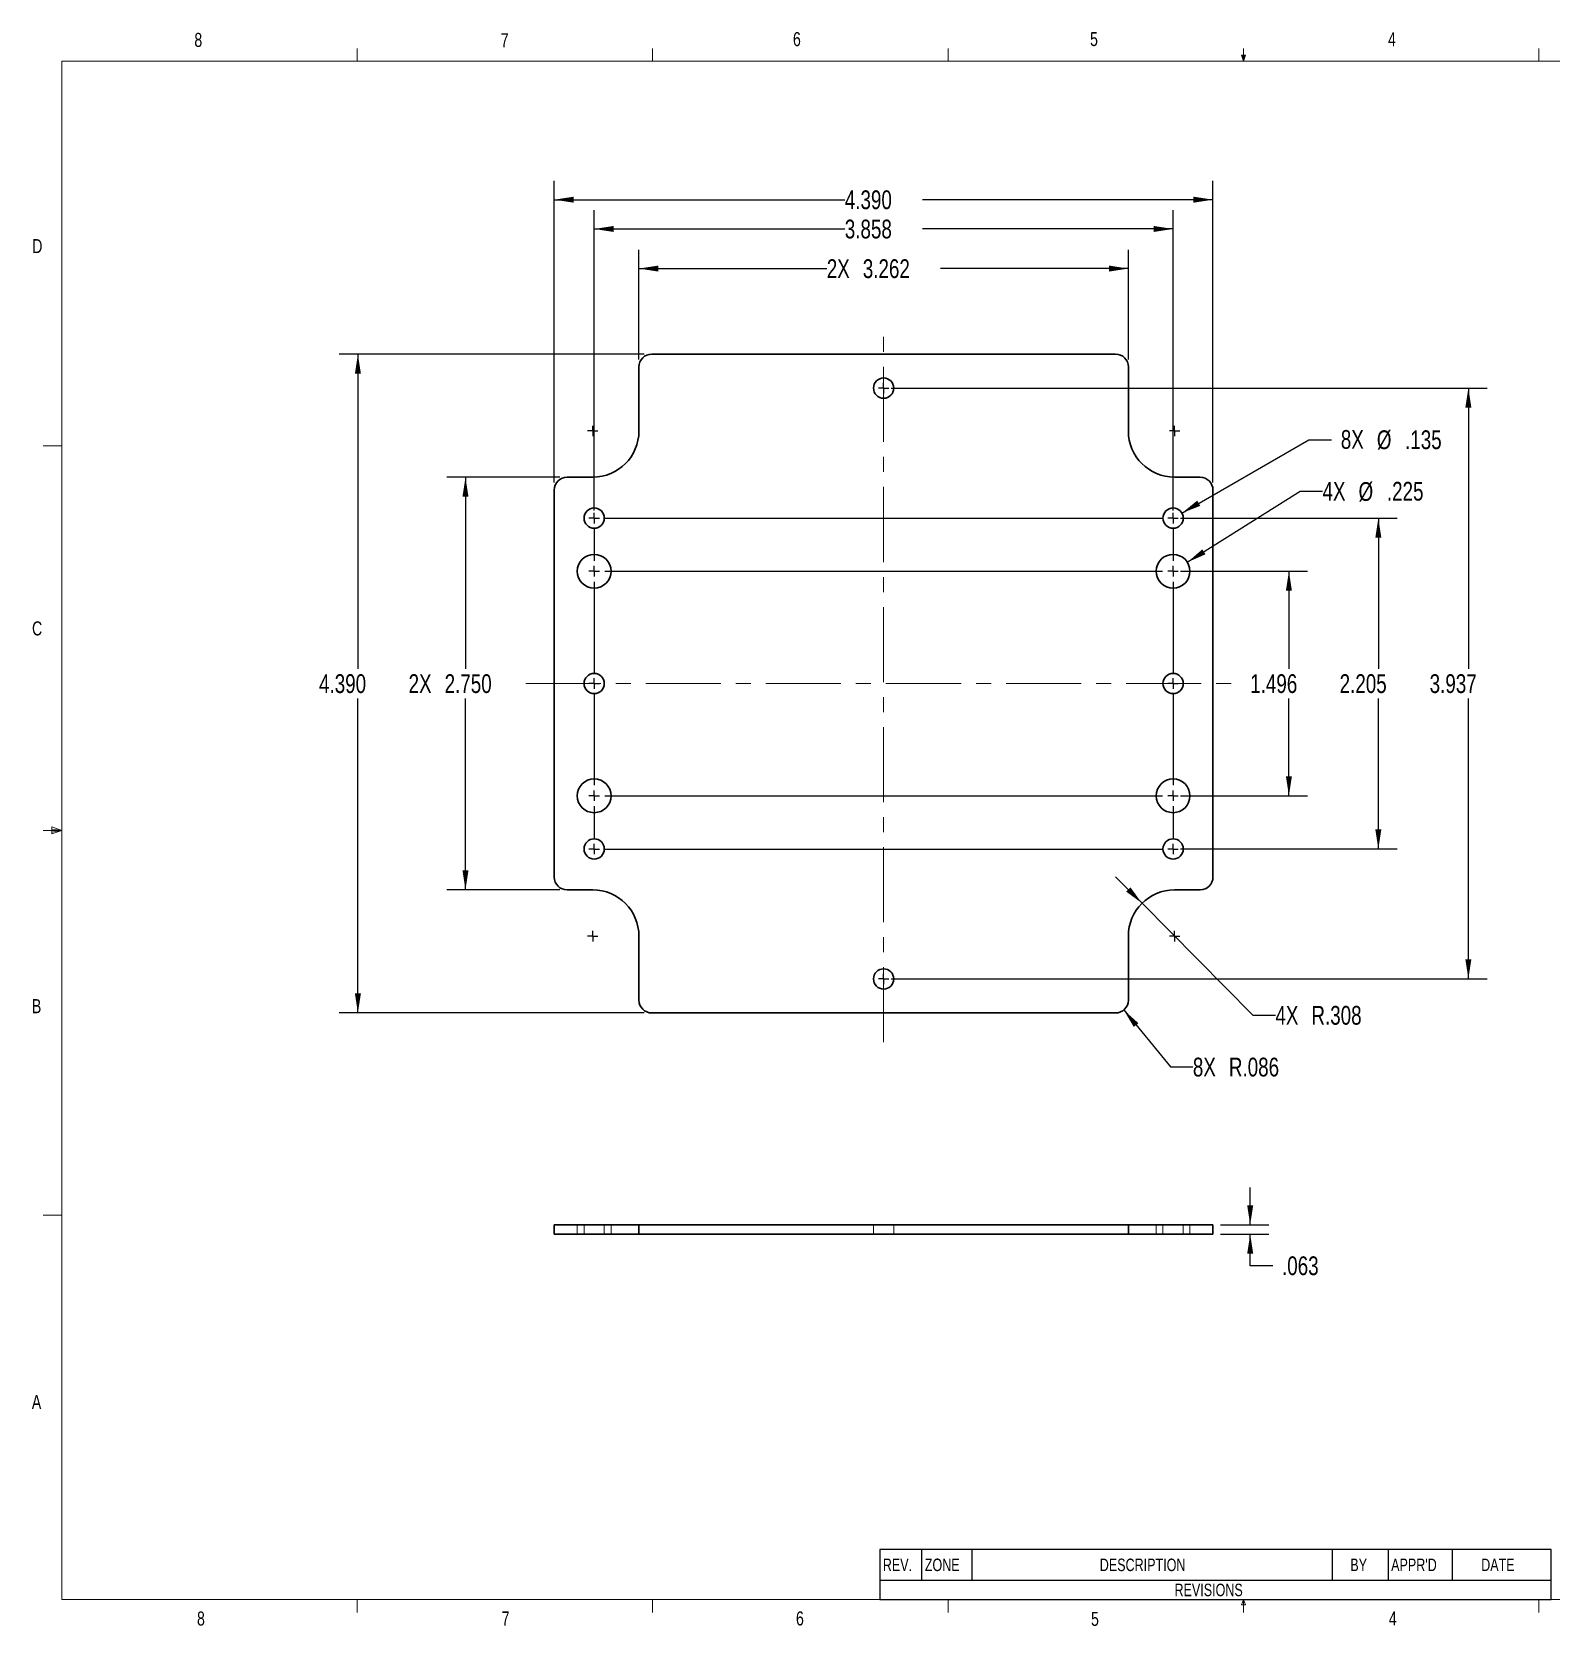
# Model space of a CAD drawing. Header units: inches. Extents: x 0.4 to 16.6, y 0.2 to 10.8.
# Drawn here: x 0.43 to 10.55, y 0.22 to 10.84 of the extents above; entities that cross this region are included whole.
import ezdxf

# ---------------------------------------------------------------- set-up
doc = ezdxf.new("R2010")
doc.units = ezdxf.units.IN
doc.header["$MEASUREMENT"] = 0
doc.linetypes.add('CENTERX2', pattern=[0.8, 0.5, -0.1, 0.1, -0.1])
doc.linetypes.add('HIDDEN', pattern=[0.075, 0.05, -0.025])
doc.layers.add('SLD-0', color=7, linetype='Continuous')
doc.styles.add('SLDTEXTSTYLE1', font='TXT', dxfattribs={"width": 0.75})
doc.dimstyles.new('SLDDIMSTYLE0', dxfattribs={"dimtxt": 0.125, "dimasz": 0.13, "dimexe": 0, "dimexo": 0.0625, "dimgap": 0.03125, "dimtad": 0, "dimtih": 1, "dimtoh": 1, "dimdec": 3, "dimrnd": 1e-09, "dimzin": 12, "dimdsep": 46, "dimtxsty": 'SLDTEXTSTYLE1', "dimsah": 1, "dimcen": 0, "dimadec": 0, "dimazin": 3, "dimtfac": 1, "dimtdec": 3, "dimtofl": 0, "dimtmove": 0, "dimatfit": 3, "dimfxl": 0, "dimfrac": 2, "dimtolj": 1, "dimtzin": 12, "dimarcsym": 0})
doc.dimstyles.new('SLDDIMSTYLE1', dxfattribs={"dimtxt": 0.125, "dimasz": 0.13, "dimexe": 0, "dimexo": 0.0625, "dimgap": 0.03125, "dimtad": 0, "dimtih": 1, "dimtoh": 1, "dimdec": 3, "dimrnd": 1e-09, "dimzin": 4, "dimdsep": 46, "dimtxsty": 'SLDTEXTSTYLE1', "dimsah": 1, "dimcen": 0.09, "dimadec": 0, "dimazin": 1, "dimtfac": 1, "dimtdec": 3, "dimtofl": 0, "dimtmove": 0, "dimatfit": 3, "dimfxl": 0, "dimfrac": 2, "dimtolj": 1, "dimtzin": 12, "dimarcsym": 0})
doc.dimstyles.new('SLDDIMSTYLE2', dxfattribs={"dimtxt": 0.125, "dimasz": 0.13, "dimexe": 0, "dimexo": 0.0625, "dimgap": 0.03125, "dimtad": 0, "dimtih": 1, "dimtoh": 1, "dimdec": 3, "dimrnd": 1e-09, "dimzin": 12, "dimdsep": 46, "dimtxsty": 'SLDTEXTSTYLE1', "dimsah": 1, "dimcen": 0.09, "dimadec": 0, "dimazin": 3, "dimtfac": 1, "dimtdec": 3, "dimtofl": 0, "dimtmove": 0, "dimatfit": 3, "dimfxl": 0, "dimfrac": 2, "dimtolj": 1, "dimtzin": 12, "dimarcsym": 0})
doc.dimstyles.new('SLDDIMSTYLE3', dxfattribs={"dimtxt": 0.125, "dimasz": 0.13, "dimexe": 0, "dimexo": 0.0625, "dimgap": 0.03125, "dimtad": 0, "dimtih": 1, "dimtoh": 1, "dimdec": 3, "dimrnd": 1e-09, "dimzin": 12, "dimdsep": 46, "dimtxsty": 'SLDTEXTSTYLE1', "dimsah": 1, "dimcen": 0, "dimadec": 0, "dimazin": 3, "dimtfac": 1, "dimtdec": 3, "dimtofl": 0, "dimtmove": 0, "dimatfit": 3, "dimfxl": 0, "dimfrac": 2, "dimtolj": 1, "dimtzin": 12, "dimarcsym": 0})
doc.dimstyles.new('SLDDIMSTYLE4', dxfattribs={"dimtxt": 0.125, "dimasz": 0.13, "dimexe": 0, "dimexo": 0.0625, "dimgap": 0.03125, "dimtad": 0, "dimtih": 1, "dimtoh": 1, "dimdec": 3, "dimrnd": 1e-09, "dimzin": 12, "dimdsep": 46, "dimtxsty": 'SLDTEXTSTYLE1', "dimsah": 1, "dimcen": 0, "dimadec": 0, "dimazin": 3, "dimtfac": 1, "dimtdec": 3, "dimtofl": 0, "dimtmove": 1, "dimatfit": 3, "dimfxl": 0, "dimfrac": 2, "dimtolj": 1, "dimtzin": 12, "dimarcsym": 0})
doc.dimstyles.new('SLDDIMSTYLE5', dxfattribs={"dimtxt": 0.125, "dimasz": 0.13, "dimexe": 0, "dimexo": 0.0625, "dimgap": 0.03125, "dimtad": 0, "dimtih": 1, "dimtoh": 1, "dimdec": 3, "dimrnd": 1e-09, "dimzin": 12, "dimdsep": 46, "dimtxsty": 'SLDTEXTSTYLE1', "dimsah": 1, "dimcen": 0, "dimadec": 0, "dimazin": 3, "dimtfac": 1, "dimtdec": 3, "dimtofl": 0, "dimtmove": 0, "dimatfit": 3, "dimfxl": 0, "dimfrac": 2, "dimtolj": 1, "dimtzin": 12, "dimarcsym": 0})
doc.dimstyles.new('SLDDIMSTYLE6', dxfattribs={"dimtxt": 0.125, "dimasz": 0.13, "dimexe": 0, "dimexo": 0.0625, "dimgap": 0.03125, "dimtad": 0, "dimtih": 1, "dimtoh": 1, "dimdec": 3, "dimrnd": 1e-09, "dimzin": 12, "dimdsep": 46, "dimtxsty": 'SLDTEXTSTYLE1', "dimsah": 1, "dimcen": 0.09, "dimadec": 0, "dimazin": 3, "dimtfac": 1, "dimtdec": 3, "dimtmove": 0, "dimatfit": 0, "dimfxl": 0, "dimfrac": 2, "dimtolj": 1, "dimtzin": 12, "dimarcsym": 0})

# ---------------------------------------------------------------- blocks, each defined once
blk = doc.blocks.new('SW_TABLEANNOTATION_0')
at = {"layer": 'SLD-0', "color": 0}
for p, q in [((0, 0), (0, -0.333)), ((4.475, 0), (0, 0)), ((0.278, 0), (0.278, -0.204)), ((0.615, 0), (0.615, -0.204)), ((3.015, 0), (3.015, -0.204)), ((3.388, 0), (3.388, -0.204)), ((3.816, 0), (3.816, -0.204)), ((4.475, -0.333), (4.475, 0)), ((0, -0.204), (4.475, -0.204)), ((0, -0.333), (4.475, -0.333))]:
    blk.add_line(p, q, dxfattribs=at)
at = {"layer": 'SLD-0', "color": 0, "attachment_point": 1, "style": 'SLDTEXTSTYLE1'}
for s, insert, char_height in [('REV.', (0.021, -0.06), 0.0833), ('ZONE', (0.301, -0.06), 0.0833), ('DESCRIPTION', (1.467, -0.06), 0.08333), ('BY', (3.137, -0.06), 0.0833), ("APPR'D", (3.409, -0.06), 0.0833), ('DATE', (4.009, -0.06), 0.0833), ('REVISIONS', (1.965, -0.227), 0.0833)]:
    blk.add_mtext(s, dxfattribs=dict(at, insert=insert, char_height=char_height))
blk = doc.blocks.new('_D')
at = {"layer": 'SLD-0'}
for p, q in [((8.091, 7.632), (8.937, 8.121)), ((8.937, 8.121), (9.087, 8.121))]:
    blk.add_line(p, q, dxfattribs=at)
blk.add_solid([(8.091, 7.632), (8.213, 7.68), (8.193, 7.715)], dxfattribs=at)
at = {"layer": 'SLD-0', "char_height": 0.125, "attachment_point": 1, "style": 'SLDTEXTSTYLE1'}
for s, insert in [('8X', (9.15, 8.185)), ('%%c', (9.39, 8.183)), ('.135', (9.578, 8.183))]:
    blk.add_mtext(s, dxfattribs=dict(at, insert=insert))
blk = doc.blocks.new('_D_1')
at = {"layer": 'SLD-0'}
for p, q in [((3.908, 7.836), (3.908, 9.845)), ((8.298, 7.836), (8.298, 9.845)), ((3.908, 9.72), (5.844, 9.72)), ((8.298, 9.72), (6.362, 9.72))]:
    blk.add_line(p, q, dxfattribs=at)
for points in [[(3.908, 9.72), (4.038, 9.7), (4.038, 9.74)], [(8.298, 9.72), (8.168, 9.74), (8.168, 9.7)]]:
    blk.add_solid(points, dxfattribs=at)
at = {"layer": 'SLD-0', "insert": (5.844, 9.782, -0.027), "char_height": 0.125, "attachment_point": 1, "style": 'SLDTEXTSTYLE1'}
blk.add_mtext('4.390', dxfattribs=at)
blk = doc.blocks.new('_D_2')
at = {"layer": 'SLD-0'}
for p, q in [((4.508, 8.691), (2.474, 8.691)), ((2.599, 8.691), (2.599, 6.595)), ((2.599, 4.301), (2.599, 6.397)), ((4.508, 4.301), (2.474, 4.301))]:
    blk.add_line(p, q, dxfattribs=at)
for points in [[(2.599, 8.691), (2.579, 8.561), (2.619, 8.561)], [(2.599, 4.301), (2.619, 4.431), (2.579, 4.431)]]:
    blk.add_solid(points, dxfattribs=at)
at = {"layer": 'SLD-0', "insert": (2.34, 6.558, -0.027), "char_height": 0.125, "attachment_point": 1, "style": 'SLDTEXTSTYLE1'}
blk.add_mtext('4.390', dxfattribs=at)
blk = doc.blocks.new('_D_3')
at = {"layer": 'SLD-0'}
for p, q in [((3.944, 7.871), (3.191, 7.871)), ((3.316, 7.871), (3.316, 6.595)), ((3.316, 5.121), (3.316, 6.397)), ((3.944, 5.121), (3.191, 5.121))]:
    blk.add_line(p, q, dxfattribs=at)
for points in [[(3.316, 7.871), (3.296, 7.741), (3.336, 7.741)], [(3.316, 5.121), (3.336, 5.251), (3.296, 5.251)]]:
    blk.add_solid(points, dxfattribs=at)
at = {"layer": 'SLD-0', "char_height": 0.125, "attachment_point": 1, "style": 'SLDTEXTSTYLE1'}
for s, insert in [('2X', (2.937, 6.558, -0.027)), ('2.750', (3.177, 6.558, -0.027))]:
    blk.add_mtext(s, dxfattribs=dict(at, insert=insert))
blk = doc.blocks.new('_D_4')
at = {"layer": 'SLD-0'}
for p, q in [((4.472, 8.655), (4.472, 9.386)), ((7.734, 8.655), (7.734, 9.386)), ((4.472, 9.261), (5.724, 9.261)), ((7.734, 9.261), (6.482, 9.261))]:
    blk.add_line(p, q, dxfattribs=at)
for points in [[(4.472, 9.261), (4.602, 9.241), (4.602, 9.281)], [(7.734, 9.261), (7.604, 9.281), (7.604, 9.241)]]:
    blk.add_solid(points, dxfattribs=at)
at = {"layer": 'SLD-0', "char_height": 0.125, "attachment_point": 1, "style": 'SLDTEXTSTYLE1'}
for s, insert in [('2X', (5.724, 9.323, -0.027)), ('3.262', (5.964, 9.323, -0.027))]:
    blk.add_mtext(s, dxfattribs=dict(at, insert=insert))
blk = doc.blocks.new('_D_5')
at = {"layer": 'SLD-0'}
for p, q in [((8.082, 7.598), (9.525, 7.598)), ((9.4, 7.598), (9.4, 6.595)), ((9.4, 5.394), (9.4, 6.397)), ((8.082, 5.394), (9.525, 5.394))]:
    blk.add_line(p, q, dxfattribs=at)
for points in [[(9.4, 7.598), (9.38, 7.468), (9.42, 7.468)], [(9.4, 5.394), (9.42, 5.524), (9.38, 5.524)]]:
    blk.add_solid(points, dxfattribs=at)
at = {"layer": 'SLD-0', "insert": (9.142, 6.558, -0.027), "char_height": 0.125, "attachment_point": 1, "style": 'SLDTEXTSTYLE1'}
blk.add_mtext('2.205', dxfattribs=at)
blk = doc.blocks.new('_D_6')
at = {"layer": 'SLD-0'}
for p, q in [((7.703, 4.321), (8.014, 3.941)), ((8.014, 3.941), (8.164, 3.941))]:
    blk.add_line(p, q, dxfattribs=at)
blk.add_solid([(7.703, 4.321), (7.77, 4.208), (7.801, 4.233)], dxfattribs=at)
at = {"layer": 'SLD-0', "char_height": 0.125, "attachment_point": 1, "style": 'SLDTEXTSTYLE1'}
for s, insert in [('8X', (8.164, 4.003, -0.027)), ('R.086', (8.404, 4.003, -0.027))]:
    blk.add_mtext(s, dxfattribs=dict(at, insert=insert))
blk = doc.blocks.new('_D_7')
at = {"layer": 'SLD-0'}
for p, q in [((7.825, 5.032), (7.649, 5.209)), ((7.825, 5.032), (8.564, 4.286)), ((8.564, 4.286), (8.714, 4.286))]:
    blk.add_line(p, q, dxfattribs=at)
blk.add_solid([(7.825, 5.032), (7.748, 5.138), (7.719, 5.11)], dxfattribs=at)
at = {"layer": 'SLD-0', "char_height": 0.125, "attachment_point": 1, "style": 'SLDTEXTSTYLE1'}
for s, insert in [('4X', (8.714, 4.348, -0.027)), ('R.308', (8.954, 4.348, -0.027))]:
    blk.add_mtext(s, dxfattribs=dict(at, insert=insert))
blk = doc.blocks.new('_D_8')
at = {"layer": 'SLD-0'}
for p, q in [((4.174, 7.648), (4.174, 9.65)), ((8.032, 7.648), (8.032, 9.65)), ((4.174, 9.525), (5.844, 9.525)), ((8.032, 9.525), (6.362, 9.525))]:
    blk.add_line(p, q, dxfattribs=at)
for points in [[(4.174, 9.525), (4.304, 9.505), (4.304, 9.545)], [(8.032, 9.525), (7.902, 9.545), (7.902, 9.505)]]:
    blk.add_solid(points, dxfattribs=at)
at = {"layer": 'SLD-0', "insert": (5.844, 9.587, -0.027), "char_height": 0.125, "attachment_point": 1, "style": 'SLDTEXTSTYLE1'}
blk.add_mtext('3.858', dxfattribs=at)
blk = doc.blocks.new('_D_9')
at = {"layer": 'SLD-0'}
for p, q in [((6.153, 8.465), (10.125, 8.465)), ((10, 8.465), (10, 6.595)), ((10, 4.528), (10, 6.397)), ((6.153, 4.528), (10.125, 4.528))]:
    blk.add_line(p, q, dxfattribs=at)
for points in [[(10, 8.465), (9.98, 8.335), (10.02, 8.335)], [(10, 4.528), (10.02, 4.658), (9.98, 4.658)]]:
    blk.add_solid(points, dxfattribs=at)
at = {"layer": 'SLD-0', "insert": (9.742, 6.558, -0.027), "char_height": 0.125, "attachment_point": 1, "style": 'SLDTEXTSTYLE1'}
blk.add_mtext('3.937', dxfattribs=at)
blk = doc.blocks.new('_D_10')
at = {"layer": 'SLD-0'}
for p, q in [((8.127, 7.304), (8.878, 7.778)), ((8.878, 7.778), (9.028, 7.778))]:
    blk.add_line(p, q, dxfattribs=at)
blk.add_solid([(8.127, 7.304), (8.248, 7.357), (8.227, 7.39)], dxfattribs=at)
at = {"layer": 'SLD-0', "char_height": 0.125, "attachment_point": 1, "style": 'SLDTEXTSTYLE1'}
for s, insert in [('4X', (9.028, 7.84, -0.027)), ('%%c', (9.268, 7.838, -0.027)), ('.225', (9.457, 7.84, -0.027))]:
    blk.add_mtext(s, dxfattribs=dict(at, insert=insert))
blk = doc.blocks.new('_D_11')
at = {"layer": 'SLD-0'}
for p, q in [((8.082, 7.244), (8.929, 7.244)), ((8.804, 7.244), (8.804, 6.595)), ((8.804, 5.748), (8.804, 6.397)), ((8.082, 5.748), (8.929, 5.748))]:
    blk.add_line(p, q, dxfattribs=at)
for points in [[(8.804, 7.244), (8.784, 7.114), (8.824, 7.114)], [(8.804, 5.748), (8.824, 5.878), (8.784, 5.878)]]:
    blk.add_solid(points, dxfattribs=at)
at = {"layer": 'SLD-0', "insert": (8.546, 6.558, -0.027), "char_height": 0.125, "attachment_point": 1, "style": 'SLDTEXTSTYLE1'}
blk.add_mtext('1.496', dxfattribs=at)
blk = doc.blocks.new('SW_CENTERMARKSYMBOL_0')
at = {"layer": 'SLD-0', "color": 0}
for p, q in [((0, 0), (-0.035, 0)), ((0, 0), (0, 0.035)), ((0, 0), (0, -0.035)), ((0, 0), (0.035, 0)), ((3.878, 0), (3.843, 0)), ((3.878, 0), (3.878, 0.035)), ((3.878, 0), (3.878, -0.035)), ((3.878, 0), (3.913, 0)), ((0, -3.366), (-0.035, -3.366)), ((0, -3.366), (0, -3.331)), ((0, -3.366), (0, -3.401)), ((0, -3.366), (0.035, -3.366)), ((3.878, -3.366), (3.843, -3.366)), ((3.878, -3.366), (3.878, -3.331)), ((3.878, -3.366), (3.878, -3.401)), ((3.878, -3.366), (3.913, -3.366))]:
    blk.add_line(p, q, dxfattribs=at)
blk = doc.blocks.new('SW_CENTERMARKSYMBOL_1')
at = {"layer": 'SLD-0', "color": 0}
for p, q in [((0, 3.937), (-0.035, 3.937)), ((0, 3.937), (0, 3.972)), ((0, 3.937), (0.035, 3.937)), ((0, 3.937), (0, 3.902)), ((0, 0), (-0.035, 0)), ((0, 0), (0, 0.035)), ((0, 0), (0.035, 0)), ((0, 0), (0, -0.035))]:
    blk.add_line(p, q, dxfattribs=at)
blk = doc.blocks.new('SW_CENTERMARKSYMBOL_2')
at = {"layer": 'SLD-0', "color": 0}
for p, q in [((0, 0), (-0.035, 0)), ((0, 0), (0, 0.035)), ((0, 0), (0.035, 0)), ((0, 0), (0, -0.035)), ((0.07, 0), (3.788, 0)), ((3.858, 0), (3.823, 0)), ((3.858, 0), (3.858, 0.035)), ((3.858, 0), (3.893, 0)), ((3.858, 0), (3.858, -0.035)), ((0, -0.07), (0, -0.284)), ((3.858, -0.07), (3.858, -0.284)), ((0, -0.354), (-0.035, -0.354)), ((0, -0.354), (0, -0.319)), ((0, -0.354), (0.035, -0.354)), ((0, -0.354), (0, -0.389)), ((0, -0.424), (0, -1.032)), ((0.07, -0.354), (3.788, -0.354)), ((3.858, -0.354), (3.823, -0.354)), ((3.858, -0.354), (3.858, -0.319)), ((3.858, -0.354), (3.893, -0.354)), ((3.858, -0.354), (3.858, -0.389)), ((3.858, -0.424), (3.858, -1.032)), ((0, -1.102), (-0.035, -1.102)), ((0, -1.102), (0, -1.067)), ((0, -1.102), (0.035, -1.102)), ((0, -1.102), (0, -1.137)), ((3.858, -1.102), (3.823, -1.102)), ((3.858, -1.102), (3.858, -1.067)), ((3.858, -1.102), (3.893, -1.102)), ((3.858, -1.102), (3.858, -1.137)), ((0, -1.172), (0, -1.78)), ((3.858, -1.172), (3.858, -1.78)), ((0, -1.85), (-0.035, -1.85)), ((0, -1.85), (0, -1.815)), ((0, -1.85), (0.035, -1.85)), ((0, -1.85), (0, -1.885)), ((0.07, -1.85), (3.788, -1.85)), ((3.858, -1.85), (3.823, -1.85)), ((3.858, -1.85), (3.858, -1.815)), ((3.858, -1.85), (3.893, -1.85)), ((3.858, -1.85), (3.858, -1.885)), ((0, -1.92), (0, -2.135)), ((3.858, -1.92), (3.858, -2.135)), ((0, -2.205), (-0.035, -2.205)), ((0, -2.205), (0, -2.17)), ((0, -2.205), (0.035, -2.205)), ((0, -2.205), (0, -2.24)), ((0.07, -2.205), (3.788, -2.205)), ((3.858, -2.205), (3.823, -2.205)), ((3.858, -2.205), (3.858, -2.17)), ((3.858, -2.205), (3.893, -2.205)), ((3.858, -2.205), (3.858, -2.24))]:
    blk.add_line(p, q, dxfattribs=at)
blk = doc.blocks.new('_D_12')
at = {"layer": 'SLD-0'}
for p, q in [((8.546, 2.889), (8.546, 3.139)), ((8.348, 2.889), (8.671, 2.889)), ((8.348, 2.827), (8.671, 2.827)), ((8.546, 2.617), (8.546, 2.827)), ((8.696, 2.617), (8.546, 2.617))]:
    blk.add_line(p, q, dxfattribs=at)
for points in [[(8.546, 2.889), (8.566, 3.019), (8.526, 3.019)], [(8.546, 2.827), (8.526, 2.697), (8.566, 2.697)]]:
    blk.add_solid(points, dxfattribs=at)
at = {"layer": 'SLD-0', "insert": (8.758, 2.679), "char_height": 0.125, "attachment_point": 1, "style": 'SLDTEXTSTYLE1'}
blk.add_mtext('.063', dxfattribs=at)

msp = doc.modelspace()

# ---------------------------------------------------------------- linework, layer by layer
at = {"color": 7, "linetype": 'Continuous', "lineweight": 0}
for p, q in [((0.6263, 10.6421), (16.3763, 10.6421)), ((0.6263, 10.6421), (0.6263, 0.3921)), ((2.5948, 10.6421), (2.5948, 10.7269)), ((4.5635, 10.6421), (4.5635, 10.7269)), ((6.5323, 10.6421), (6.5323, 10.7269)), ((8.501, 10.6421), (8.4878, 10.684)), ((8.5136, 10.684), (8.4878, 10.684)), ((8.494, 10.684), (8.501, 10.6421)), ((8.501, 10.6421), (8.501, 10.7269)), ((8.501, 10.6421), (8.5136, 10.684)), ((8.5059, 10.684), (8.501, 10.6421)), ((10.4698, 10.6421), (10.4698, 10.7269)), ((0.6263, 8.0796), (0.5013, 8.0796)), ((0.5591, 5.5411), (0.5591, 5.4945)), ((0.6263, 5.5171), (0.5591, 5.5411)), ((0.6263, 5.5171), (0.5591, 5.5261)), ((0.6263, 5.5171), (0.5013, 5.5171)), ((0.6263, 5.5171), (0.5591, 5.5068)), ((0.6263, 5.5171), (0.5591, 5.4945)), ((0.6263, 2.9546), (0.5013, 2.9546)), ((16.3763, 0.3921), (0.6263, 0.3921)), ((2.5948, 0.3921), (2.5948, 0.3073)), ((4.5635, 0.3921), (4.5635, 0.3073)), ((6.5323, 0.3921), (6.5323, 0.3073)), ((8.4878, 0.3575), (8.501, 0.3921)), ((8.5136, 0.3575), (8.4878, 0.3575)), ((8.501, 0.3921), (8.501, 0.3073)), ((8.501, 0.3921), (8.5136, 0.3575)), ((10.4698, 0.3921), (10.4698, 0.3073))]:
    msp.add_line(p, q, dxfattribs=at)
at = {"color": 7, "linetype": 'Continuous', "lineweight": 30}
for p, q in [((4.472, 8.6054), (4.472, 8.1791)), ((7.6482, 8.6911), (4.5577, 8.6911)), ((7.7339, 8.1791), (7.7339, 8.6054)), ((4.1641, 7.8712), (3.9937, 7.8712)), ((8.2122, 7.8712), (8.0418, 7.8712)), ((3.908, 7.7855), (3.908, 5.2068)), ((8.2979, 5.2068), (8.2979, 7.7855)), ((3.9937, 5.1211), (4.1641, 5.1211)), ((8.0418, 5.1211), (8.2122, 5.1211)), ((4.472, 4.8132), (4.472, 4.3869)), ((7.7339, 4.3869), (7.7339, 4.8132)), ((4.5577, 4.3012), (7.6482, 4.3012)), ((3.908, 2.8893), (3.908, 2.8268)), ((3.908, 2.8893), (3.9937, 2.8893)), ((3.9937, 2.8893), (4.1641, 2.8893)), ((4.1641, 2.8893), (4.472, 2.8893)), ((4.472, 2.8893), (4.472, 2.8268)), ((4.472, 2.8893), (4.5577, 2.8893)), ((4.5577, 2.8893), (7.6482, 2.8893)), ((7.6482, 2.8893), (7.7339, 2.8893)), ((7.7339, 2.8893), (7.7339, 2.8268)), ((7.7339, 2.8893), (8.0418, 2.8893)), ((8.0418, 2.8893), (8.2122, 2.8893)), ((8.2122, 2.8893), (8.2979, 2.8893)), ((8.2979, 2.8893), (8.2979, 2.8268)), ((3.908, 2.8268), (3.9937, 2.8268)), ((3.9937, 2.8268), (4.1641, 2.8268)), ((4.1641, 2.8268), (4.472, 2.8268)), ((4.472, 2.8268), (4.5577, 2.8268)), ((4.5577, 2.8268), (7.6482, 2.8268)), ((7.6482, 2.8268), (7.7339, 2.8268)), ((7.7339, 2.8268), (8.0418, 2.8268)), ((8.0418, 2.8268), (8.2122, 2.8268)), ((8.2122, 2.8268), (8.2979, 2.8268))]:
    msp.add_line(p, q, dxfattribs=at)
at = {"color": 7, "linetype": 'HIDDEN', "lineweight": 0}
for p, q in [((4.0613, 2.8893), (4.0613, 2.8268)), ((4.1063, 2.8893), (4.1063, 2.8268)), ((4.2413, 2.8268), (4.2413, 2.8893)), ((4.2863, 2.8268), (4.2863, 2.8893)), ((6.0354, 2.8893), (6.0354, 2.8268)), ((6.1704, 2.8268), (6.1704, 2.8893)), ((7.9196, 2.8893), (7.9196, 2.8268)), ((7.9646, 2.8893), (7.9646, 2.8268)), ((8.0996, 2.8268), (8.0996, 2.8893)), ((8.1446, 2.8268), (8.1446, 2.8893))]:
    msp.add_line(p, q, dxfattribs=at)
at = {"color": 7, "linetype": 'Continuous', "lineweight": 30}
for centre, radius in [((6.1029, 8.4646), 0.0675), ((4.1738, 7.5985), 0.0675), ((8.0321, 7.5985), 0.0675), ((4.1738, 7.2442), 0.1125), ((8.0321, 7.2442), 0.1125), ((4.1738, 6.4961), 0.0675), ((8.0321, 6.4961), 0.0675), ((4.1738, 5.7481), 0.1125), ((8.0321, 5.7481), 0.1125), ((4.1738, 5.3938), 0.0675), ((8.0321, 5.3938), 0.0675), ((6.1029, 4.5276), 0.0675)]:
    msp.add_circle(centre, radius, dxfattribs=at)
for centre, radius, start, end in [((4.5577, 8.6054), 0.0857, 90, 180), ((7.6482, 8.6054), 0.0857, 0, 90), ((4.1641, 8.1791), 0.3079, 270, 0), ((8.0418, 8.1791), 0.3079, 180, 270), ((3.9937, 7.7855), 0.0857, 90, 180), ((8.2122, 7.7855), 0.0857, 0, 90), ((3.9937, 5.2068), 0.0857, 180, 270), ((8.2122, 5.2068), 0.0857, 270, 0), ((4.1641, 4.8132), 0.3079, 0, 90), ((8.0418, 4.8132), 0.3079, 90, 180), ((4.5577, 4.3869), 0.0857, 180, 270), ((7.6482, 4.3869), 0.0857, 270, 0)]:
    msp.add_arc(centre, radius, start, end, dxfattribs=at)
at = {"layer": 'SLD-0', "color": 59, "linetype": 'CENTERX2', "lineweight": 0}
for p, q in [((6.1029, 4.1057), (6.1029, 8.8836)), ((3.7186, 6.4961), (8.4886, 6.4961))]:
    msp.add_line(p, q, dxfattribs=at)

# ---------------------------------------------------------------- block references
at = {"layer": 'SLD-0', "color": 59}
for name, p in [('SW_CENTERMARKSYMBOL_1', (6.1029, 4.5276)), ('SW_CENTERMARKSYMBOL_0', (4.1641, 8.1791)), ('SW_CENTERMARKSYMBOL_2', (4.1738, 7.5985))]:
    msp.add_blockref(name, p, dxfattribs=at)
at = {"layer": 'SLD-0'}
msp.add_blockref('SW_TABLEANNOTATION_0', (6.0765, 0.7253), dxfattribs=at)

# ---------------------------------------------------------------- texts
at = {"color": 7, "linetype": 'Continuous', "lineweight": 0, "char_height": 0.0937, "attachment_point": 1, "style": 'SLDTEXTSTYLE1'}
for s, insert in [('6', (5.4987, 10.8367)), ('5', (7.4787, 10.8373)), ('4', (9.4643, 10.8357)), ('8', (1.5091, 10.8315)), ('7', (3.551, 10.8287)), ('D', (0.4286, 9.4575)), ('C', (0.4273, 6.9103)), ('B', (0.4264, 4.3932)), ('A', (0.426, 1.7559)), ('8', (1.5268, 0.313)), ('7', (3.5574, 0.3133)), ('6', (5.5188, 0.3137)), ('5', (7.4851, 0.3106)), ('4', (9.4701, 0.3137))]:
    msp.add_mtext(s, dxfattribs=dict(at, insert=insert))

# ---------------------------------------------------------------- dimensions: what is measured, and where the dimension line sits
at = {"layer": 'SLD-0'}
for base, p1, p2, dimstyle, picture, middle in [((3.908, 9.7199), (8.2979, 7.7855), (3.908, 7.7855), 'SLDDIMSTYLE1', '_D_1', (6.1029, 9.7199)), ((4.1738, 9.5253), (8.0321, 7.5985), (4.1738, 7.5985), 'SLDDIMSTYLE2', '_D_8', (6.1029, 9.5253))]:
    dim = msp.add_linear_dim(base=base, p1=p1, p2=p2, dimstyle=dimstyle, dxfattribs=at)
    dim.commit()
    dim.dimension.update_dxf_attribs({"geometry": picture, "text_midpoint": middle, "dimtype": 160})
dim = msp.add_linear_dim(base=(7.7339, 9.2612), p1=(4.472, 8.6054), p2=(7.7339, 8.6054), text='2X <>', dimstyle='SLDDIMSTYLE2', dxfattribs=at)
dim.commit()
dim.dimension.update_dxf_attribs({"geometry": '_D_4', "text_midpoint": (6.1029, 9.2612), "dimtype": 160})
for base, p1, p2, dimstyle, picture, middle in [((2.599, 4.3012), (4.5577, 8.6911), (4.5577, 4.3012), 'SLDDIMSTYLE1', '_D_2', (2.599, 6.4961)), ((10.0003, 4.5276), (6.1029, 8.4646), (6.1029, 4.5276), 'SLDDIMSTYLE2', '_D_9', (10.0003, 6.4961)), ((9.4002, 5.3938), (8.0321, 7.5985), (8.0321, 5.3938), 'SLDDIMSTYLE2', '_D_5', (9.4002, 6.4961)), ((8.8042, 5.7481), (8.0321, 7.2442), (8.0321, 5.7481), 'SLDDIMSTYLE2', '_D_11', (8.8042, 6.4961)), ((8.545740453, 2.8893203351), (8.2978859425, 2.8268203351), (8.2978859425, 2.8893203351), 'SLDDIMSTYLE6', '_D_12', (8.545740453, 2.6171657351))]:
    dim = msp.add_linear_dim(base=base, p1=p1, p2=p2, angle=90, dimstyle=dimstyle, dxfattribs=at)
    dim.commit()
    dim.dimension.update_dxf_attribs({"geometry": picture, "text_midpoint": middle, "dimtype": 160})
for p1, p2, text, dimstyle, picture, middle in [((7.9736, 7.5647), (8.0905, 7.6323), '8X <>', 'SLDDIMSTYLE0', '_D', (9.5258, 8.1214)), ((7.9369, 7.1841), (8.1272, 7.3042), '4X <>', 'SLDDIMSTYLE5', '_D_10', (9.4546, 7.7778))]:
    dim = msp.add_diameter_dim_2p(p1=p1, p2=p2, text=text, dimstyle=dimstyle, dxfattribs=at)
    dim.commit()
    dim.dimension.update_dxf_attribs({"geometry": picture, "text_midpoint": middle, "dimtype": 163})
dim = msp.add_linear_dim(base=(3.3157, 5.1211), p1=(3.9937, 7.8712), p2=(3.9937, 5.1211), angle=90, text='2X <>', dimstyle='SLDDIMSTYLE1', dxfattribs=at)
dim.commit()
dim.dimension.update_dxf_attribs({"geometry": '_D_3', "text_midpoint": (3.3157, 6.4961), "dimtype": 160})
for center, mpoint, text, dimstyle, picture, middle in [((8.0418, 4.8132), (7.825, 5.0319), '4X <>', 'SLDDIMSTYLE4', '_D_7', (9.0974, 4.2861)), ((7.6482, 4.3869), (7.7026, 4.3207), '8X <>', 'SLDDIMSTYLE3', '_D_6', (8.5474, 3.9412))]:
    dim = msp.add_radius_dim(center=center, mpoint=mpoint, text=text, dimstyle=dimstyle, dxfattribs=at)
    dim.commit()
    dim.dimension.update_dxf_attribs({"geometry": picture, "text_midpoint": middle, "dimtype": 164})

doc.saveas('drawing.dxf')
